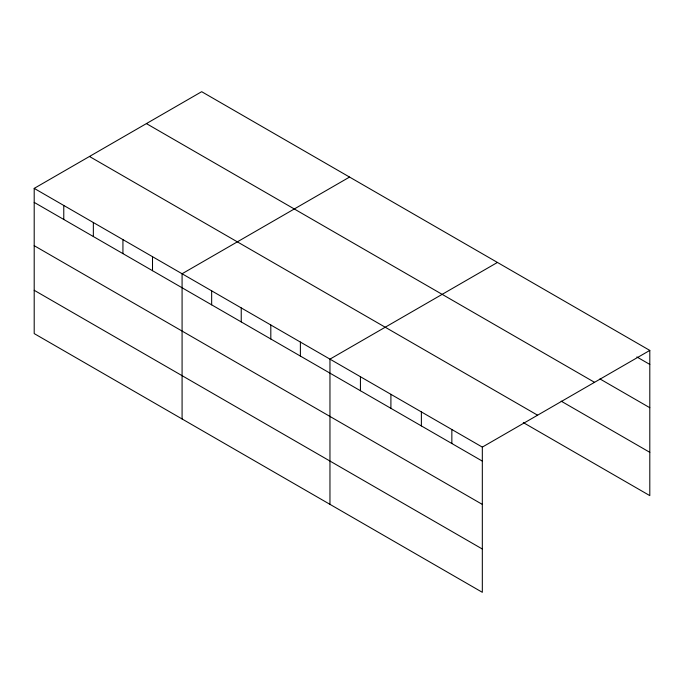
<?xml version="1.0" encoding="UTF-8"?>
<svg xmlns="http://www.w3.org/2000/svg" width="684" height="684" viewBox="0 0 684 684"><rect width="100%" height="100%" fill="white"/><g stroke="black" fill="none" stroke-linecap="round" stroke-linejoin="round"><path stroke-width="1.03" d="M34.2 188.382L482.323 447.105L482.323 592.31L34.2 333.587L34.2 188.382L201.677 91.69L649.8 350.413L649.8 495.618L523.294 422.584M349.558 177.07L182.081 273.754L182.081 418.967M497.439 262.442L329.962 359.134L329.962 504.347M482.323 447.105L649.8 350.413M636.872 356.954L649.8 364.418M599.936 378.927L649.8 407.715M146.41 123.599L594.533 382.322M561.154 401.149L649.8 452.329M89.467 156.474L537.59 415.197M34.2 202.387L482.323 461.11M34.2 245.684L482.323 504.407M34.2 290.29L482.323 549.013M451.85 429.509L451.85 443.523M421.378 411.913L421.378 425.927M390.906 394.317L390.906 408.331M360.434 376.73L360.434 390.735M300.387 342.06L300.387 356.073M270.813 324.986L270.813 338.99M241.238 307.911L241.238 321.916M211.655 290.828L211.655 304.842M152.506 256.68L152.506 270.693M122.932 239.605L122.932 253.619M93.349 222.531L93.349 236.544M63.774 205.457L63.774 219.461"/></g></svg>
